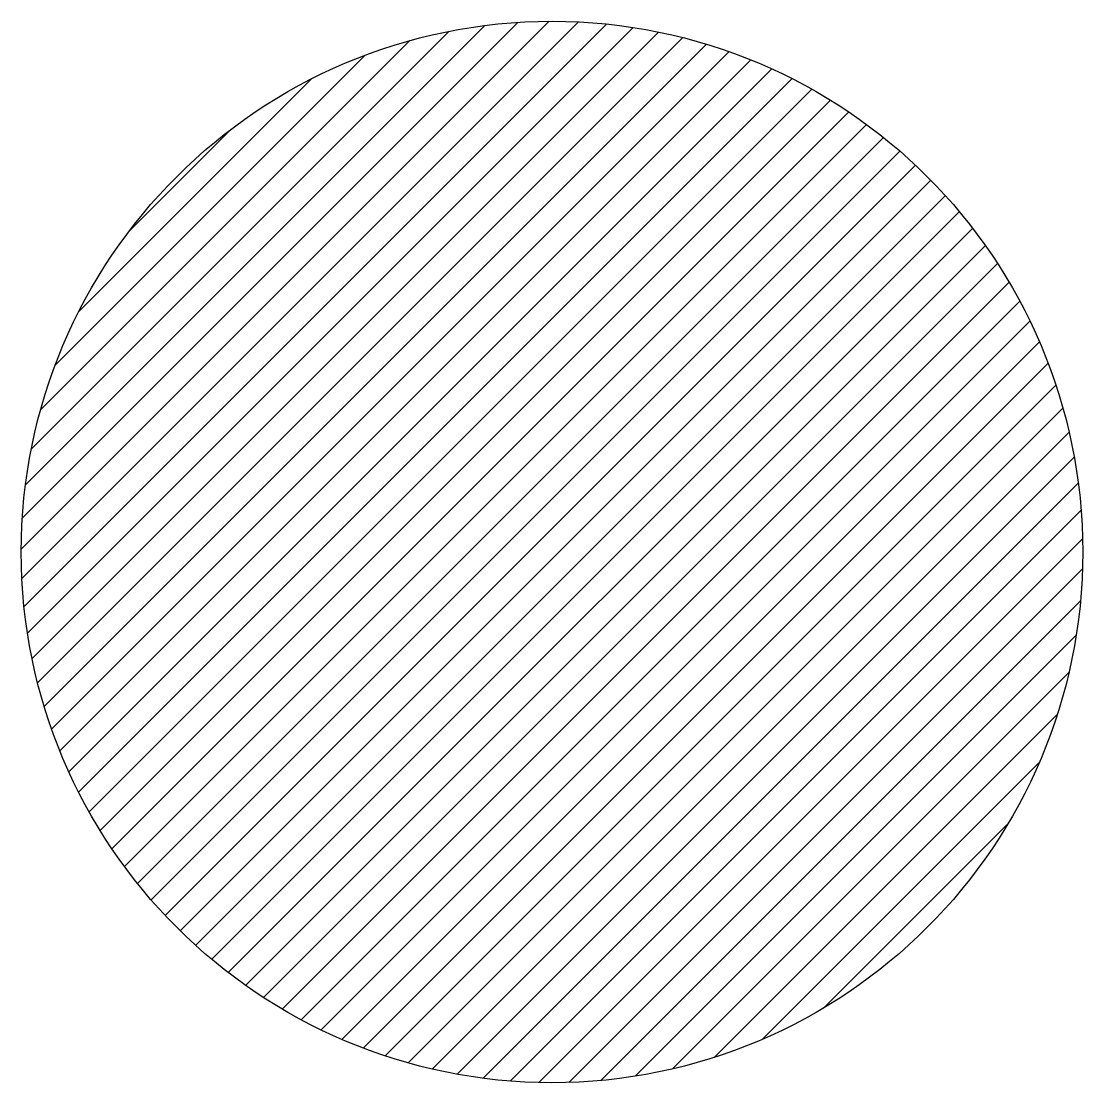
# Model space of a CAD drawing. Header units: inches. Extents: x -0.0352 to 0.0352, y -0.0352 to 0.0352.
import ezdxf

# ---------------------------------------------------------------- set-up
doc = ezdxf.new("R2010")
doc.units = ezdxf.units.IN
doc.header["$LTSCALE"] = 30
doc.header["$MEASUREMENT"] = 0

# ---------------------------------------------------------------- blocks, each defined once
blk = doc.blocks.new('*X1')
at = {"color": 0}
for p, q in [((6.5, 12.00129), (6.74871, 12.25)), ((6.50031, 11.98746), (6.76254, 12.24969)), ((6.50051, 12.01594), (6.73406, 12.24949)), ((6.50132, 11.97433), (6.77567, 12.24868)), ((6.502, 12.03158), (6.71842, 12.248)), ((6.50294, 11.9618), (6.7882, 12.24706)), ((6.50474, 12.04846), (6.70154, 12.24526)), ((6.50509, 11.94981), (6.80019, 12.24491)), ((6.50773, 11.93831), (6.81169, 12.24227)), ((6.50915, 12.06701), (6.68299, 12.24085)), ((6.51082, 11.92726), (6.82274, 12.23918)), ((6.51432, 11.91661), (6.83339, 12.23568)), ((6.516, 12.088), (6.662, 12.234)), ((6.5182, 11.90636), (6.84364, 12.2318)), ((6.52245, 11.89646), (6.85354, 12.22755)), ((6.52704, 11.88691), (6.86309, 12.22296)), ((6.52714, 12.11328), (6.63672, 12.22286)), ((6.53196, 11.87769), (6.87231, 12.21804)), ((6.5372, 11.86879), (6.88121, 12.2128)), ((6.54275, 11.86019), (6.88981, 12.20725)), ((6.54859, 11.85189), (6.89811, 12.20141)), ((6.55088, 12.15116), (6.59884, 12.19912)), ((6.55473, 11.84389), (6.90611, 12.19527)), ((6.56116, 11.83617), (6.91383, 12.18884)), ((6.56787, 11.82874), (6.92126, 12.18213)), ((6.57486, 11.8216), (6.9284, 12.17514)), ((6.58214, 11.81473), (6.93527, 12.16786)), ((6.5897, 11.80815), (6.94185, 12.1603)), ((6.59755, 11.80186), (6.94814, 12.15245)), ((6.60569, 11.79586), (6.95414, 12.14431)), ((6.61413, 11.79015), (6.95985, 12.13587)), ((6.62286, 11.78474), (6.96526, 12.12714)), ((6.63191, 11.77965), (6.97035, 12.11809)), ((6.64128, 11.77488), (6.97512, 12.10872)), ((6.65099, 11.77044), (6.97956, 12.09901)), ((6.66105, 11.76636), (6.98364, 12.08895)), ((6.67148, 11.76265), (6.98735, 12.07852)), ((6.68231, 11.75934), (6.99066, 12.06769)), ((6.69357, 11.75645), (6.99355, 12.05643)), ((6.70529, 11.75403), (6.99597, 12.04471)), ((6.71752, 11.75212), (6.99788, 12.03248)), ((6.73032, 11.75078), (6.99922, 12.01968)), ((6.74376, 11.75008), (6.99992, 12.00624)), ((6.75795, 11.75013), (6.99987, 11.99205)), ((6.77303, 11.75106), (6.99894, 11.97697)), ((6.7892, 11.75309), (6.99691, 11.9608)), ((6.80679, 11.75654), (6.99346, 11.94321)), ((6.82633, 11.76194), (6.98806, 11.92367)), ((6.84895, 11.77042), (6.97958, 11.90105)), ((6.87783, 11.78515), (6.96485, 11.87217))]:
    blk.add_line(p, q, dxfattribs=at)

msp = doc.modelspace()

# ---------------------------------------------------------------- linework, layer by layer
msp.add_circle((0, 0), 0.035156)

# ---------------------------------------------------------------- block references
at = {"xscale": 0.140625, "yscale": 0.140625, "zscale": 0.140625}
msp.add_blockref('*X1', (-0.949219, -1.6875), dxfattribs=at)

doc.saveas('drawing.dxf')
